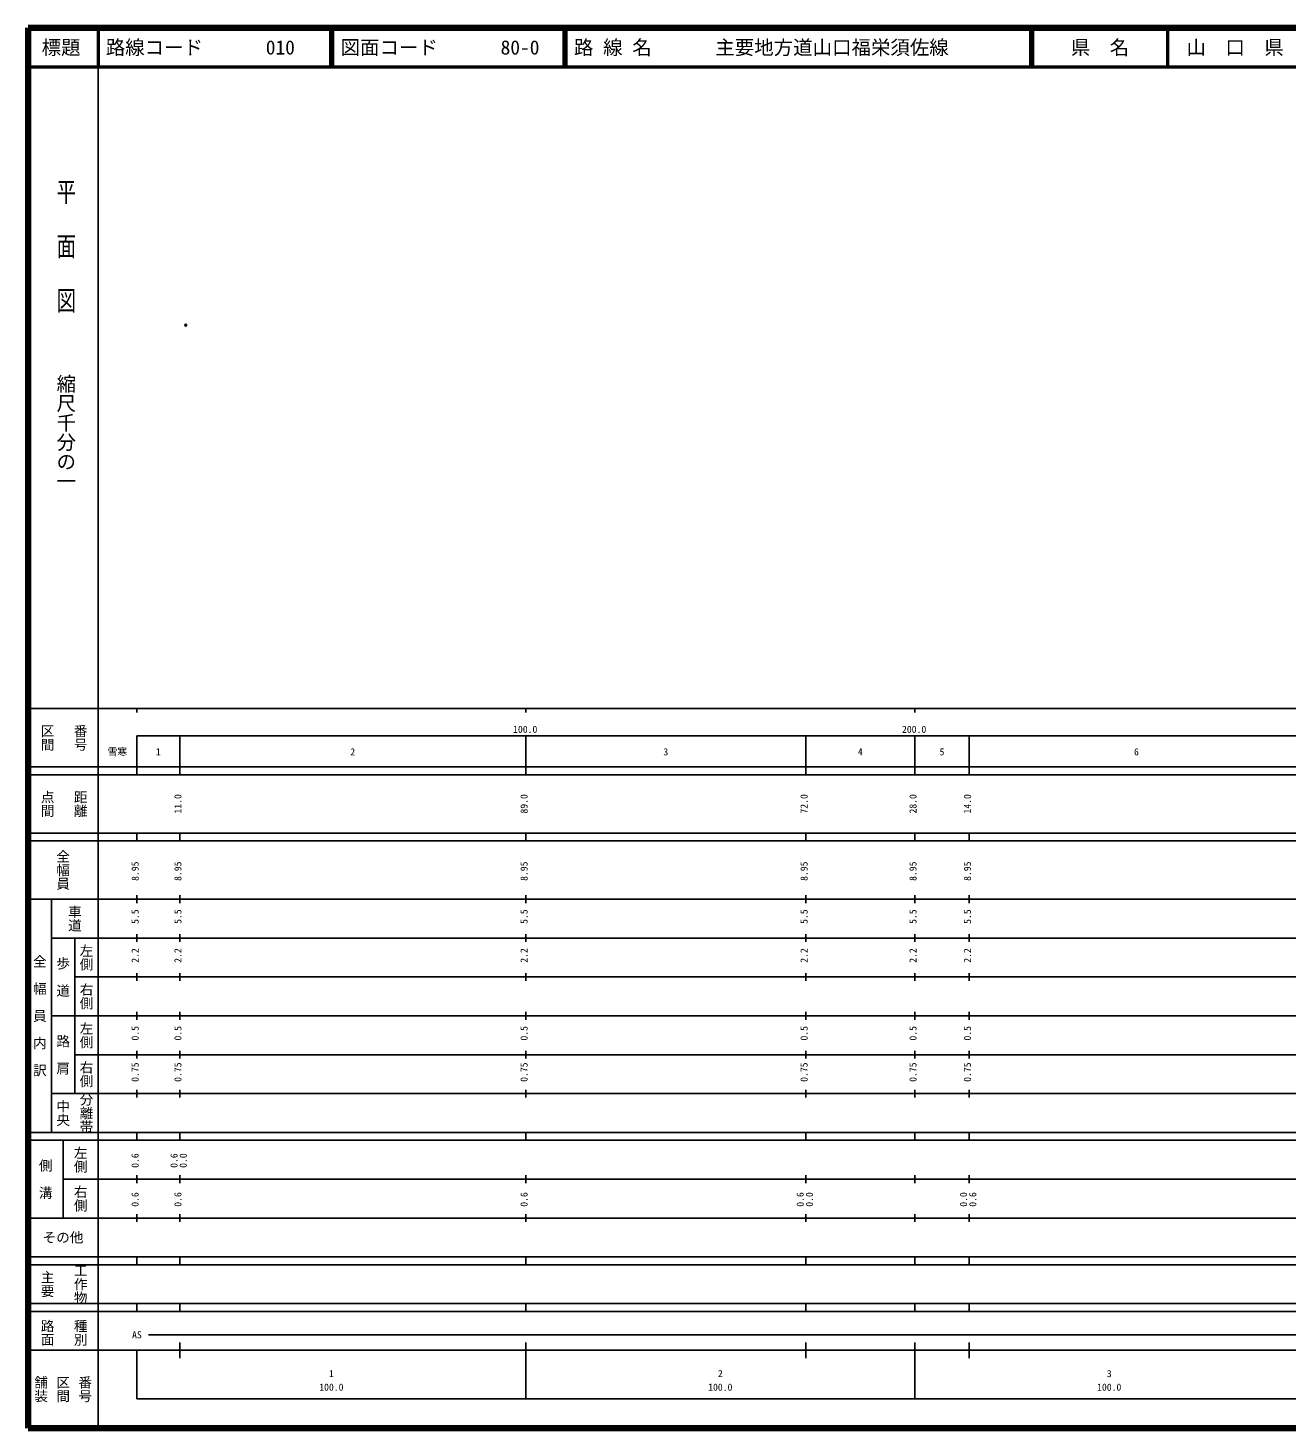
# Model space of a CAD drawing. Units: millimetres on the paper. Extents: x 40 to 680, y 20 to 380.
# Drawn here: x 40 to 363.7, y 20 to 380 of the extents above; entities that cross this region are included whole.
import ezdxf
from ezdxf.enums import TextEntityAlignment as Align

# ---------------------------------------------------------------- set-up
doc = ezdxf.new("R2010")
doc.units = ezdxf.units.MM
doc.header["$PDMODE"] = 32
doc.header["$PDSIZE"] = 0.5
doc.layers.add('M-OTRS', color=6, linetype='Continuous')
doc.layers.add('M-TTL-TXT', color=7, linetype='Continuous')
for name, color, linetype, lineweight in [('M-TTL', 2, 'Continuous', 140), ('M-TTL-BAND', 7, 'Continuous', 25), ('M-TTL-LINE', 7, 'Continuous', 50)]:
    doc.layers.add(name, color=color, linetype=linetype, lineweight=lineweight)
doc.styles.add('@ＭＳ ゴシック', font='')
doc.styles.add('ＭＳ ゴシック', font='')
doc.styles.get('@ＭＳ ゴシック').set_extended_font_data('@MS Gothic')
doc.styles.get('ＭＳ ゴシック').set_extended_font_data('MS Gothic')

msp = doc.modelspace()

# ---------------------------------------------------------------- linework, layer by layer
at = {"layer": 'M-OTRS'}
msp.add_point((80.544, 303.581), dxfattribs=at)
at = {"layer": 'M-TTL'}
for p, q in [((40, 380), (40, 20)), ((680, 380), (40, 380)), ((40, 20), (680, 20))]:
    msp.add_line(p, q, dxfattribs=at)
at = {"layer": 'M-TTL-BAND'}
for p, q in [((58, 370), (58, 20)), ((40, 205), (579, 205)), ((68, 205), (68, 204)), ((168, 205), (168, 204)), ((268, 205), (268, 204)), ((68, 198), (579, 198)), ((68, 198), (68, 188)), ((79, 188), (79, 198)), ((168, 188), (168, 198)), ((240, 188), (240, 198)), ((268, 188), (268, 198)), ((282, 188), (282, 198)), ((40, 190), (579, 190)), ((40, 188), (579, 188)), ((40, 173), (579, 173)), ((68, 171), (68, 173)), ((79, 171), (79, 173)), ((168, 171), (168, 173)), ((240, 171), (240, 173)), ((268, 171), (268, 173)), ((282, 171), (282, 173)), ((40, 171), (579, 171)), ((40, 156), (579, 156)), ((46, 96), (46, 156)), ((68, 155), (68, 157)), ((79, 155), (79, 157)), ((168, 155), (168, 157)), ((240, 155), (240, 157)), ((268, 155), (268, 157)), ((282, 155), (282, 157)), ((46, 146), (579, 146)), ((52, 146), (52, 106)), ((68, 145), (68, 147)), ((79, 145), (79, 147)), ((168, 145), (168, 147)), ((240, 145), (240, 147)), ((268, 145), (268, 147)), ((282, 145), (282, 147)), ((68, 135), (68, 137)), ((79, 135), (79, 137)), ((168, 135), (168, 137)), ((240, 135), (240, 137)), ((268, 135), (268, 137)), ((282, 135), (282, 137)), ((52, 136), (579, 136)), ((46, 126), (579, 126)), ((68, 125), (68, 127)), ((79, 125), (79, 127)), ((168, 125), (168, 127)), ((240, 125), (240, 127)), ((268, 125), (268, 127)), ((282, 125), (282, 127)), ((52, 116), (579, 116)), ((68, 115), (68, 117)), ((79, 115), (79, 117)), ((168, 115), (168, 117)), ((240, 115), (240, 117)), ((268, 115), (268, 117)), ((282, 115), (282, 117)), ((46, 106), (579, 106)), ((68, 105), (68, 107)), ((79, 105), (79, 107)), ((168, 105), (168, 107)), ((240, 105), (240, 107)), ((268, 105), (268, 107)), ((282, 105), (282, 107)), ((40, 96), (579, 96)), ((40, 94), (579, 94)), ((49, 94), (49, 74)), ((68, 94), (68, 96)), ((79, 94), (79, 96)), ((168, 94), (168, 96)), ((240, 94), (240, 96)), ((268, 94), (268, 96)), ((282, 94), (282, 96)), ((49, 84), (579, 84)), ((68, 83), (68, 85)), ((79, 83), (79, 85)), ((168, 83), (168, 85)), ((240, 83), (240, 85)), ((268, 83), (268, 85)), ((282, 83), (282, 85)), ((40, 74), (579, 74)), ((68, 73), (68, 75)), ((79, 73), (79, 75)), ((168, 73), (168, 75)), ((240, 73), (240, 75)), ((268, 73), (268, 75)), ((282, 73), (282, 75)), ((40, 64), (579, 64)), ((40, 62), (579, 62)), ((68, 62), (68, 64)), ((79, 62), (79, 64)), ((168, 62), (168, 64)), ((240, 62), (240, 64)), ((268, 62), (268, 64)), ((282, 62), (282, 64)), ((40, 52), (579, 52)), ((68, 50), (68, 52)), ((79, 50), (79, 52)), ((168, 50), (168, 52)), ((240, 50), (240, 52)), ((268, 50), (268, 52)), ((282, 50), (282, 52)), ((40, 50), (579, 50)), ((71, 44), (565, 44)), ((40, 40), (579, 40)), ((68, 40), (68, 27.5)), ((79, 38), (79, 42)), ((168, 27.5), (168, 42)), ((240, 38), (240, 42)), ((268, 27.5), (268, 42)), ((282, 38), (282, 42)), ((68, 27.5), (579, 27.5))]:
    msp.add_line(p, q, dxfattribs=at)
at = {"layer": 'M-TTL-LINE'}
for p, q in [((58, 380), (58, 370)), ((117.75, 380), (117.75, 370)), ((118.25, 380), (118.25, 370)), ((177.75, 380), (177.75, 370)), ((178.25, 380), (178.25, 370)), ((297.75, 380), (297.75, 370)), ((298.25, 380), (298.25, 370)), ((333, 380), (333, 370)), ((40, 370), (680, 370))]:
    msp.add_line(p, q, dxfattribs=at)

# ---------------------------------------------------------------- texts
at = {"layer": 'M-TTL-BAND', "style": '@ＭＳ ゴシック', "width": 1.4}
msp.add_text('平  面  図', height=3.666, rotation=270, dxfattribs=at).set_placement((49.777, 306.475), align=Align.MIDDLE_RIGHT)
at = {"layer": 'M-TTL-BAND', "style": '@ＭＳ ゴシック'}
msp.add_text('縮尺千分の一', height=3.666, rotation=270, dxfattribs=at).set_placement((49.777, 261.03), align=Align.MIDDLE_RIGHT)
for s, p in [('区間', (45, 197.5)), ('番号', (53.5, 197.5)), ('点間', (45, 180.5)), ('距離', (53.5, 180.5)), ('全幅員', (49, 163.5)), ('車道', (52, 151)), ('左側', (55, 141)), ('全\u3000幅\u3000員\u3000内\u3000訳', (43, 126)), ('歩\u3000道', (49, 136)), ('右側', (55, 131)), ('左側', (55, 121)), ('路\u3000肩', (49, 116)), ('右側', (55, 111)), ('分離帯', (55, 101)), ('中央', (49, 101)), ('左側', (53.5, 89)), ('側\u3000溝', (44.5, 84)), ('右側', (53.5, 79)), ('工作物', (53.5, 57)), ('主要', (45, 57)), ('路面', (45, 44.5)), ('種別', (53.5, 44.5)), ('舗装', (43.333, 30)), ('区間', (49, 30)), ('番号', (54.667, 30))]:
    msp.add_text(s, height=2.566, rotation=270, dxfattribs=at).set_placement(p, align=Align.MIDDLE_CENTER)
at = {"layer": 'M-TTL-BAND', "style": 'ＭＳ ゴシック'}
for s, p in [('100.0', (167.844, 198.195)), ('200.0', (267.844, 198.195)), ('雪寒', (62.985, 192.405)), ('1', (73.5, 192.405)), ('2', (123.5, 192.405)), ('3', (204, 192.405)), ('4', (254, 192.405)), ('5', (275, 192.405)), ('6', (325, 192.405)), ('AS', (68, 42.5)), ('1', (118, 32.523)), ('2', (218, 32.523)), ('3', (318, 32.523)), ('100.0', (118, 29.033)), ('100.0', (218, 29.033)), ('100.0', (318, 29.033))]:
    msp.add_text(s, height=1.833, dxfattribs=at).set_placement(p, align=Align.BOTTOM_CENTER)
for s, p in [('11.0', (80, 180.5)), ('89.0', (169, 180.5)), ('72.0', (241, 180.5)), ('28.0', (269, 180.5)), ('14.0', (283, 180.5)), ('8.95', (69, 163.174)), ('8.95', (80, 163.174)), ('8.95', (169, 163.174)), ('8.95', (241, 163.174)), ('8.95', (269, 163.174)), ('8.95', (283, 163.174)), ('5.5', (69, 151.5)), ('5.5', (80, 151.5)), ('5.5', (169, 151.5)), ('5.5', (241, 151.5)), ('5.5', (269, 151.5)), ('5.5', (283, 151.5)), ('2.2', (69, 141.5)), ('2.2', (80, 141.5)), ('2.2', (169, 141.5)), ('2.2', (241, 141.5)), ('2.2', (269, 141.5)), ('2.2', (283, 141.5)), ('0.5', (69, 121.5)), ('0.5', (80, 121.5)), ('0.5', (169, 121.5)), ('0.5', (241, 121.5)), ('0.5', (269, 121.5)), ('0.5', (283, 121.5)), ('0.75', (69, 111.5)), ('0.75', (80, 111.5)), ('0.75', (169, 111.5)), ('0.75', (241, 111.5)), ('0.75', (269, 111.5)), ('0.75', (283, 111.5)), ('0.6', (69, 88.764)), ('0.6', (79, 88.764)), ('0.0', (81.37, 88.764)), ('0.6', (69, 78.764)), ('0.6', (80, 78.764)), ('0.6', (169, 78.764)), ('0.6', (240, 78.764)), ('0.0', (242.37, 78.764)), ('0.0', (282, 78.764)), ('0.6', (284.37, 78.764))]:
    msp.add_text(s, height=1.833, rotation=90, dxfattribs=at).set_placement(p, align=Align.BOTTOM_CENTER)
msp.add_text('その他', height=2.566, dxfattribs=at).set_placement((49, 69), align=Align.MIDDLE_CENTER)
at = {"layer": 'M-TTL-TXT', "style": 'ＭＳ ゴシック'}
for s, p in [('標題', (48.5, 375)), ('県\u3000名', (315.625, 375)), ('山\u3000口\u3000県', (350.375, 375))]:
    msp.add_text(s, height=3.666, dxfattribs=at).set_placement(p, align=Align.MIDDLE_CENTER)
for s, p in [('路線コード', (60, 375)), ('010', (101.142, 375)), ('図面コード', (120.38, 375)), ('80-0', (161.521, 375)), ('路 線 名', (180.38, 375)), ('主要地方道山口福栄須佐線', (216.734, 375))]:
    msp.add_text(s, height=3.666, dxfattribs=at).set_placement(p, align=Align.MIDDLE_LEFT)

doc.saveas('drawing.dxf')
